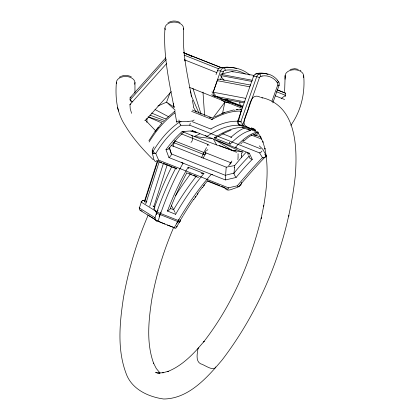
<?xml version="1.0" encoding="UTF-8"?>
<svg xmlns="http://www.w3.org/2000/svg" width="420" height="420" viewBox="0 0 420 420"><rect width="100%" height="100%" fill="white"/><g stroke="black" fill="none" stroke-linecap="round" stroke-linejoin="round"><path stroke-width="0.63" d="M238.088 154.639L238.082 154.187M146.958 119.264L146.932 118.261M134.967 82.462L134.951 93.13M146.953 119.369L146.911 121.968A1.223 0.73 -48.2 0 1 146.816 122.362M183.55 28.445C182.233 50.368 186.632 71.972 190.942 93.335M238.082 155.305L238.056 157.442M303.707 75.726C305.219 93.272 301.046 110.933 290.834 125.354M165.764 57.813L130.09 97.76L130.064 99.902L131.46 102.008M164.96 28.04C163.17 54.81 168.956 81.186 174.011 107.294L173.329 103.745L173.948 107.016M277.394 89.875L285.584 93.209L285.196 96.563M116.392 82.215C115.175 97.141 116.608 112.728 125.186 125.475C132.773 138.248 142.779 149.399 153.305 159.805M238.056 157.778L237.867 159.663M241.474 155.358L241.568 153.536M284.623 91.581L285.127 76.083M285.07 79.238L285.138 75.474M241.474 155.405L241.463 155.946M241.458 156.308L241.463 157.573A1.223 0.562 63.5 0 0 241.453 157.7M241.721 182.49L241.705 182.779M179.75 121.753L176.999 121.711L176.731 121.301M192.623 130.83L192.607 131.203M146.092 119.438L146.102 119.07M170.987 145.262L226.212 167.165L225.593 175.224L233.993 173.119A132.274 33.884 -61.3 0 1 249.265 156.03M233.993 173.119L234.707 165.564A146.029 37.406 -61.3 0 1 246.131 152.261M241.7 182.91L240.744 185.315L238.03 187.068A28.408 28.282 87.5 0 1 236.465 187.703C233.142 188.27 227.062 192.68 224.973 188.008M263.582 206.64C266.889 187.42 268.916 167.491 264.81 148.228L265.057 149.058L262.778 141.383L263.036 142.249L260.411 136.463L260.92 137.235L257.728 132.547M215.728 366.938C213.612 372.062 203.999 364.376 200.44 363.752C195.363 360.743 197.374 353.189 198.02 348.406L204.204 341.24L203.59 341.985C231.945 305.513 250.583 262.08 261.377 217.345L261.161 218.384L263.834 205.427M190.25 123.223L189.777 125.207L259.607 152.917L262.442 157.647A121.448 11.755 -53 0 0 237.3 185.803L228.433 187.824L158.603 160.125A3.281 1.706 -47 0 1 156.261 160.834M148.186 215.093C136.894 241.201 128.557 269.267 123.496 297.465C119.737 322.324 117.007 348.784 125.895 372.897C131.229 388.983 148.045 396.842 163.669 399C188.417 398.78 206.771 377.979 221.613 360.591L222.227 359.84C262.794 306.611 288.215 241.684 295.365 175.187C297.402 146.759 296.383 105.378 261.739 97.561M222.437 113.809L224.842 102.249L221.141 99.682M288.755 216.347L288.971 215.308M192.827 130.809L182.117 131.565A129.092 62.501 -76.4 0 0 165.984 149.63L168.934 157.558L225.409 179.954L236.14 177.455A129.092 32.702 -61.1 0 1 252.273 159.39L249.296 153.206L192.827 130.809L192.722 131.182M176.836 226.732L176.542 227.43A3.323 1.974 55.6 0 1 175.066 228.081M241.715 110.486L241.117 111.111L238.476 121.286A3.103 2.709 -86.5 0 0 240.025 125.307A3.098 1.16 -68.4 0 0 241.138 124.509M175.061 228.065L158.135 221.366L160.382 213.397A2.415 0.929 -69 0 0 160.792 212.053M129.959 104.758L130.237 108.869L131.623 113.337M174.983 140.915L174.368 142.847L203.805 154.508M239.993 101.866C239.29 103.525 240.151 106.796 242.818 105.819M158.135 221.366L140.668 210.683A2.326 2.221 -55.1 0 1 139.403 208.01L141.283 202.141A4.142 0.572 20.3 0 1 141.351 201.716M145.735 203.879L159.238 161.637M149.693 206.357L163.595 162.876M153.783 206.808L167.286 164.566M173.045 146.554L174.72 140.915M144.296 201.742L157.043 162.031M144.695 201.989L157.642 161.658M220.647 79.349L221.708 76.33M216.043 74.571L217.838 69.731A4.673 4.19 -83.8 0 1 220.453 67.672L227.12 67.111L233.63 67.804M222.422 74.314L223.314 71.794A2.331 2.152 -81.9 0 1 225.22 70.271C232.055 69.232 239.311 70.371 245.238 74.025M214.825 96.175A3.113 2.877 -81.9 0 1 213.161 92.206L217.297 80.666A2.336 2.158 -81.9 0 1 220.096 79.296L250.756 85.092M260.846 73.694L259.529 73.92A4.121 3.665 -85.8 0 0 256.741 76.666L253.449 76.545L237.704 121.17A3.035 2.641 -88.8 0 0 239.311 125.002L257.518 132.242A3.103 2.945 82.9 0 0 258.043 132.384M256.72 76.655L240.886 121.616L237.431 121.097M262.101 76.136L260.767 76.388A2.116 1.953 -81.9 0 0 259.408 77.726L242.676 125.207A3.019 2.788 -81.3 0 0 243.521 125.748L255.565 130.525M276.717 81.931L277.489 82.939A2.111 1.948 -81.9 0 1 277.741 84.998L271.934 101.22M277.473 82.939A2.352 0.625 -33.5 0 0 278.439 81.391A4.121 3.885 87.3 0 1 279.011 85.496L272.816 102.832M170.153 92.584L166.567 102.149L157.904 105.998M167.454 211.034L168.441 208.478A131.849 46.137 -73.3 0 1 186.685 169.717L188.134 167.197L203.936 173.465L202.004 175.791A131.849 52.253 -63.3 0 0 177.03 211.885L175.634 214.284L167.454 211.034A5.707 2.205 -21.7 0 0 167.806 210.861L169.838 209.543L170.447 208.451L173.738 209.759L174.72 211.754M206.54 147.578L202.913 154.166M207.417 150.266L207.842 149.447M153.741 209.018L154.093 208.561A146.339 50.5 -74.3 0 1 171.712 166.714M201.359 157.784L204.167 152.597L174.804 140.952M203.054 158.225L205.926 153.079M231.877 161.028L229.987 164.078L230.969 162.598L230.554 163.222M179.686 221.503L180.978 219.261M174.19 227.729L178.5 220.584A2.415 0.882 -67.8 0 0 178.93 219.256M181.303 218.704L182.952 215.933M176.894 226.422L177.292 225.755M177.497 225.419L178.505 223.745M183.283 215.376L185.299 212.084A136.521 54.616 -62.3 0 1 193.646 199.306M178.71 223.414L180.143 221.088A2.289 2.121 -65.4 0 0 180.474 219.886M266.548 155.08L265.87 156.156L264.8 154.234M148.906 140.653L154.518 132.206M230.402 163.453L228.648 165.869M193.72 199.678L198.004 193.615M168.94 148.517L177.319 138.369L183.855 131.849M212.803 118.162L224.842 102.249L229.346 102.911M158.225 127.36L154.812 131.822L161.758 123.186M202.361 187.766L204.566 184.931M153.988 146.774L152.25 149.72L152.266 153.053M256.074 135.445L258.132 133.119M166.173 59.467L130.064 99.902L132.647 101.876M130.174 104.349L166.656 63.499M145.898 120.02L171.239 91.633M191 142.427C192.927 140.794 193.237 136.999 191.777 135.177M230.092 144.175L231.53 142.732A131.849 39.338 -70 0 1 249.443 130.798L250.404 130.552L242.225 127.307L240.854 127.386A131.849 59.052 -66.7 0 0 216.206 136.657L214.289 137.907L230.092 144.175L229.509 142.826M240.718 143.945L242.267 142.427M254.189 134.983L256.557 132.725M165.559 119.165L175.072 110.985M243.794 141.005L248.267 137.324L252.047 134.873M194.093 120.01L192.35 120.96L188.706 121.391M281.395 98.322L285.558 95.351L276.439 91.739M130.09 97.76L131.15 97.004M167.974 22.853L168.614 22.423M119.395 77.248L120.036 76.818M243.18 127.37L242.356 127.412A5.707 1.969 -76.7 0 1 242.225 127.307M218.678 136.348L224.611 132.946L230.932 130.127M242.083 151.599L243.096 151.032M242.093 152.88L242.959 152.502M214.631 116.996L224.574 112.502L233.678 109.94M120.535 76.577L121.207 76.235M199.794 133.859L194.271 136.484L183.519 132.048M169.276 22.113C172.636 20.438 176.757 20.727 179.991 22.554M221.755 113.605L224.574 112.502M145.698 202.151L146.9 201.689M121.79 76.041C124.882 74.933 128.457 75.264 131.313 76.876M278.208 81.485L277.568 80.33M216.269 137.597L214.289 137.907M198.817 347.881L198.02 348.406C189.462 357.887 179.676 366.833 167.627 371.558L168.357 371.291L162.724 372.776L163.585 372.703L158.329 372.992L159.364 373.165M290.131 69.426L294.751 68.66L298.342 69.379M156.041 161.747C153.232 161.07 153.636 156.613 152.554 154.423A28.408 18.674 -65.5 0 1 152.281 153.043M278.696 85.591L279.043 85.507M254.168 75.464L231.908 71.484L220.5 74.277L252.368 80.294M238.224 186.491L238.928 186.328M203.936 173.465L201.957 173.717M234.14 167.743L234.502 167.669M226.212 167.165L234.707 165.564M257.623 73.5L256.095 73.841A4.142 3.68 -86.2 0 0 253.47 76.55M148.04 215.066L156.324 220.39L164.918 224.054M227.53 99.524L224.768 99.278L243.925 102.816M257.428 132.2L258.09 132.127M236.408 109.505L240.718 109.116M145.21 120.272L144.701 120.272M188.459 121.406L187.982 121.433M263.225 157.673L262.925 157.678M187.745 121.443L181.786 121.695M180.742 121.79L179.34 121.837L178.925 120.005M189.772 125.218L180.925 125.312A121.448 72.482 -87.6 0 0 155.788 153.473A3.098 1.927 -21.9 0 1 152.744 152.875L152.45 152.371M242.666 106.948L215.906 96.332L213.623 95.897L211.953 94.867A18.265 8.636 -61.2 0 1 211.712 94.621M212.079 138.605L194.271 136.484L216.573 144.91L231.861 150.192L241.579 151.883L218.642 141.22M239.311 125.018L243.385 125.717M236.061 150.775L231.861 150.192L215.528 140.102M231.919 103.289L233.205 103.478M221.681 67.736L183.482 52.715L221.771 67.898M205.921 153.2L205.165 152.975M159.794 373.223L155.578 372.435L157.857 373.254M220.085 75.442L251.947 81.459M217.297 80.666L249.869 86.835M213.166 92.206L245.737 98.369M244.839 101.866L214.825 96.185L242.361 107.105M240.35 151.636L241.579 151.883M234.26 67.945L235.51 68.266M190.827 131.255L196.539 132.662M277.751 85.003L279.08 85.465M236.129 68.444L236.744 68.633M148.691 117.002L163.627 121.8M192.875 131.198L195.988 132.2M144.764 200.56L144.249 200.424L145.315 201.143M255.423 130.331C251.869 128.93 247.916 127.99 244.986 125.433C242.45 121.921 245.48 117.495 246.278 113.867C249.617 108.329 249.863 92.085 260.043 97.094M141.341 210.788L140.668 210.683M174.993 228.039L174.064 227.43M149.951 115.148L164.703 120.551M265.54 156.875L266.17 156.812L265.991 155.757A28.408 6.305 45.7 0 0 265.645 154.938M260.71 97.34L261.366 97.587M253.04 134.101L260.81 137.161M223.314 71.794L220.6 70.907A4.631 4.153 -83.7 0 1 224.222 67.835C233.305 66.402 242.986 68.959 249.9 75.096M275.173 95.792L284.65 99.535M261.991 97.834L262.584 98.07M156.817 161.044L176.883 168.971M167.359 225.02L173.675 227.362C163.758 250.635 156.109 274.932 151.725 299.869C148.543 320.891 146.239 343.271 153.752 363.668L153.489 363.017L156.282 368.508L160.083 373.091M231.908 71.484L233.126 71.967M277.683 90.074L285.584 93.209M184.065 55.099L218.704 68.838M216.872 72.676L184.532 59.824M224.768 99.278L240.891 105.672M189.599 87.423L241.978 108.203M212.972 118.22L192.334 109.993M209.26 117.206L211.04 117.91M253.712 134.836L255.491 135.539M191.62 111.358L212.321 119.569M251.286 135.025L261.634 139.13M192.376 121.748L211.15 129.197M222.658 133.76L231.74 137.361M242.639 141.687L260.81 148.895M219.35 145.457L236.607 152.297M181.01 133.733L207.842 144.38A18.296 8.599 -60 0 1 207.349 145.677M205.637 152.754L231.284 162.928M174.368 142.847L173.408 142.453M171.344 153.899L225.598 175.418M159.857 161.831L161.674 162.55M164.099 163.511L167.123 164.714M168.336 165.197L171.365 166.399M172.578 166.877L176.815 168.556M189.535 173.602L191.352 174.321M193.772 175.282L196.802 176.484M207.706 180.81L219.817 185.614M221.634 186.333L224.054 187.294M186.491 172.783L198.503 177.55M207.512 181.12L227.834 189.21M151.594 113.043L166.036 119.133M147.998 116.912L162.104 123.076M237.82 121.317L237.431 121.133M254.746 129.397L251.433 127.911L255.665 130.31L253.984 128.982M184.044 52.81L192.376 56.621M155.001 109.526L168.777 116.839M217.329 70.76L220.547 70.896L213.181 92.305L213.36 93.14M152.969 205.936L154.891 207.134M139.414 208.016L155.032 217.754L156.76 211.811A2.289 2.121 -65.4 0 1 158.13 210.168M176.463 226.149L176.894 226.422M205.291 152.639L205.711 152.906L205.506 153.599A3.539 2.226 49.5 0 1 203.794 154.471M174.122 107.158L166.567 102.149L175.13 110.119M207.842 144.275L209.155 145.394M300.153 70.214L300.856 70.686M259.282 145.866L262.805 149.278L264.994 153.337M155.536 130.688L146.465 121.207M248.215 129.35L250.052 130.463A5.707 5.098 -50.6 0 0 250.404 130.552M220.889 76.424L224.112 80.351M193.358 107.105L196.292 112.166M152.439 150.376L153.022 151.394A3.103 1.67 31 0 0 155.783 153.463L158.603 160.125M171.449 205.637L173.654 209.622A134.92 53.408 -63.4 0 1 195.809 176.815M154.093 208.561L156.555 213.019A3.098 2.746 -28.9 0 0 156.434 214.793M213.644 139.314L216.573 144.91M176.778 122.199L176.925 122.504M247.853 153.006L247.994 153.305M247.952 154.355L248.357 155.243M155.395 219.093L155.08 218.106M190.958 94.841L199.112 113.479M265.24 153.899L265.697 154.975M188.144 167.223L188.716 168.483A3.812 0.436 72.5 0 0 188.858 168.725M153.127 153.825L152.744 152.875A3.098 1.838 -29.9 0 1 153.022 151.394A124.672 73.925 -87.1 0 1 179.393 122.147A3.255 1.712 74.7 0 0 180.506 124.787M241.232 122.971L240.938 121.963M175.004 212.473L175.109 212.746M169.197 147.751L171.302 153.689L169.475 147.43M224.921 187.871L224.826 187.583M192.906 88.273L201.122 114.282M117.422 107.179L118.55 111.064M184.527 59.183L184.984 61.042M190.47 91.009L191.672 96.91M192.334 100.191L193.657 106.848M174.704 111.032L176.6 121.548M202.981 92.064L204.582 115.526M261.991 150.99A3.281 2.084 -54 0 1 259.613 152.87M180.873 125.045A3.428 0.992 60.2 0 1 180.637 124.782M228.428 187.792A3.281 0.583 -86.8 0 1 228.044 189.089M238.865 186.464A124.64 12.826 -53.3 0 1 265.724 156.392M237.547 186.233A3.428 1.774 75.3 0 1 237.269 185.966M238.492 186.695A3.255 0.966 59.6 0 1 237.762 186.296M265.786 156.413A3.255 2.987 15.3 0 1 263.272 157.857M262.941 157.899A3.428 2.489 4.8 0 1 262.416 157.868M149.1 142.013A135.093 80.105 -87.1 0 1 174.972 112.886M171.412 153.862A3.244 1.774 -46.1 0 1 168.934 157.5M225.608 175.361A3.244 0.462 -87.1 0 1 225.398 179.876M249.302 153.137A3.244 2.063 -51.6 0 1 247.149 152.68M184.018 131.654A3.203 1.701 71.2 0 1 182.117 131.555M169.208 147.635A3.203 2.131 9.6 0 1 165.984 149.578M236.114 177.277A3.203 1.108 59.1 0 1 233.919 173.05M252.273 159.301A3.203 2.604 12.1 0 1 249.149 156.004M116.54 83.717A9.298 6.163 0.7 0 1 125.995 76.482A9.298 6.163 0.7 0 1 134.673 84.257M165.296 29.836A9.298 6.163 0.7 0 1 174.011 22.082A9.298 6.163 0.7 0 1 183.33 29.642M181.692 121.727A28.408 3.302 -4.7 0 1 180.122 121.779M176.768 121.296A36.199 3.743 -3.5 0 1 176.878 121.207M285.38 77.28A9.298 6.163 0.7 0 1 294.509 69.741A9.298 6.163 0.7 0 1 303.413 77.522M257.602 73.374A21.315 19.682 -81.9 0 1 268.081 74.513M255.67 74.293A2.363 0.835 73.3 0 1 256.084 73.805L259.529 73.92A2.352 0.84 74.9 0 1 260.888 76.356M253.349 76.829A2.326 0.294 23.4 0 1 253.459 76.55M256.625 76.603A2.326 0.273 24.4 0 1 259.439 77.732M260.836 73.615A20.921 19.32 -81.9 0 1 277.62 80.278M262.085 76.01A17.708 16.354 -81.9 0 1 276.806 81.853M257.04 131.791A2.415 0.882 -67.8 0 0 257.439 132.158A3.035 2.872 79.5 0 0 258.116 132.358M239.321 124.976A2.415 0.924 -69 0 1 238.922 124.656M243.007 124.593A3.323 0.961 49.9 0 1 241.952 123.207M241.18 121.994A4.536 2.725 46.5 0 1 241.112 121.69M215.901 96.338A3.16 2.919 -81.3 0 1 215.061 95.812M220.484 68.077A2.315 0.866 84.2 0 1 221.041 67.573L224.222 67.83A2.321 0.871 85.3 0 1 225.22 70.266M213.245 92.164A32.66 15.351 -61.4 0 1 211.932 91.933M215.397 95.24A3.507 1.108 48.8 0 1 214.037 93.424M210.934 128.872A135.566 62.527 -66.3 0 1 238.476 121.286A3.098 0.903 14.6 0 1 239.951 121.27M211.591 119.737A146.339 67.499 -66.3 0 1 241.112 111.121M240.025 125.317A132.347 61.304 -66.3 0 0 206.934 136.427A3.092 2.536 57 0 1 205.464 135.256M257.933 132.106A3.098 1.16 -68.4 0 1 257.518 132.242A132.347 37.285 -70.3 0 0 235.153 147.62A3.098 2.541 57 0 0 236.822 147.693M234.192 110.276A149.321 68.612 -66.4 0 1 235.295 110.056M236.387 109.867A149.321 68.612 -66.4 0 1 237.478 109.699M240.161 109.41A149.321 68.612 -66.4 0 1 241.747 109.321M216.851 137.351A3.812 3.145 -22.3 0 1 216.3 137.503M229.53 142.742A3.812 1.213 86.2 0 1 229.383 142.306M230.785 137.482A134.92 40.493 -69.9 0 1 244.377 128.006M243.017 141.109A136.521 38.761 -70.3 0 1 243.789 140.38M238.046 153.773A2.851 0.268 -84.5 0 1 238.072 153.93M241.637 153.321A2.851 1.307 63.5 0 1 241.794 153.106M129.885 104.743A1.533 1.139 12.3 0 1 130.798 103.997M145.866 120.089A1.223 0.908 12.3 0 1 145.273 120.32M175.66 195.494A149.173 59.047 -63.4 0 1 190.312 174.127M175.591 168.452A135.566 46.783 -74.3 0 0 156.555 213.019A3.103 0.488 19.1 0 0 160.277 214.609L179.519 222.296L179.361 222.059A3.098 2.746 -29 0 1 179.209 222.269M159.154 216.305A3.098 1.16 -68.4 0 0 160.277 214.609A132.347 45.57 -74.4 0 1 183.083 163.139A3.092 1.286 32.3 0 1 181.424 162.178M176.647 223.246A3.098 1.16 -68.4 0 0 177.765 221.545A132.347 53.02 -62.2 0 1 211.297 174.326A3.098 1.286 32.3 0 0 212.783 174.615M170.389 208.331A134.92 47.292 -73.2 0 1 186.638 173.177M175.513 213.922A5.707 0.913 68.9 0 1 175.628 214.274M201.931 173.665A3.812 2.352 -15.8 0 1 201.374 173.68M195.074 197.248A136.521 54.616 -62.3 0 1 195.793 196.224M197.237 194.203A136.521 54.616 -62.3 0 1 202.351 187.315M203.453 185.882A136.521 54.616 -62.3 0 1 207.533 180.763M206.378 150.208A32.918 14.29 -60.2 0 1 205.086 152.46M173.103 142.91A3.507 3.082 27.6 0 1 172.94 142.8M142.391 200.965A2.363 1.99 -72.6 0 1 144.585 200.534M144.359 200.55A2.326 2.205 -52.7 0 0 141.283 202.141L156.76 211.811A3.035 0.541 19.4 0 0 160.377 213.392L178.5 220.584A3.035 0.31 30.3 0 0 180.149 221.088M139.435 208.021A4.121 0.557 20.3 0 1 139.645 207.606M140.968 210.635A2.352 1.948 -72.3 0 1 140.217 209.979M141.981 210.992A17.708 1.129 23.1 0 1 142.154 211.05M177.014 226.485A4.536 3.045 37.2 0 1 176.93 226.763M156.854 221.361A3.323 2.956 24.5 0 1 155.295 219.098M154.87 218.027A4.536 3.134 36.6 0 1 154.849 217.697"/></g></svg>
